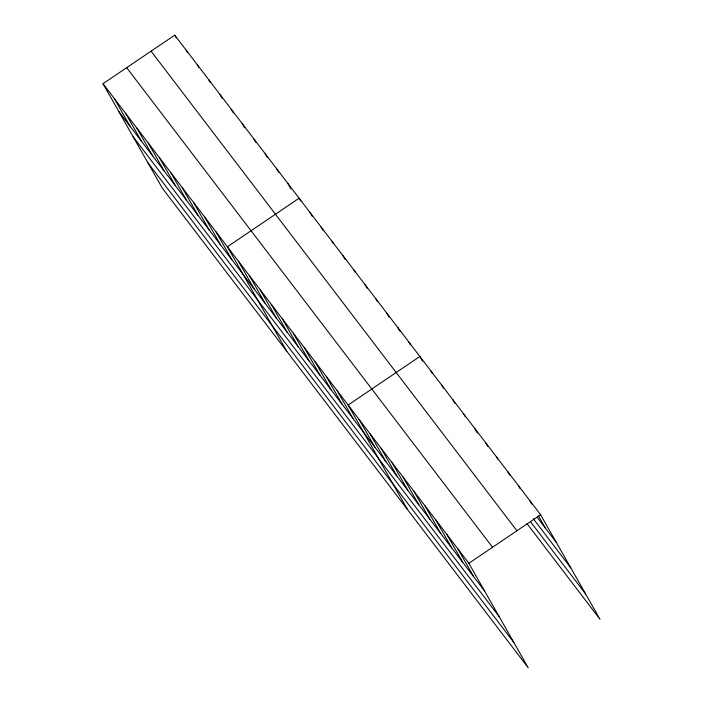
<?xml version="1.0" encoding="UTF-8"?>
<svg xmlns="http://www.w3.org/2000/svg" width="703" height="703" viewBox="0 0 703 703"><rect width="100%" height="100%" fill="white"/><g stroke="black" fill="none" stroke-linecap="round" stroke-linejoin="round"><path stroke-width="1.05" d="M102.998 83.71L468.866 563.305L528.261 667.85L162.393 188.255L102.998 83.71L174.739 35.15L540.607 514.745L600.002 619.29L527.039 523.656M468.866 563.305L540.607 514.745M537.022 517.127L556.389 542.523M533.331 518.761L570.783 567.857M530.73 522.013L585.608 593.956M151.066 51.178L516.933 530.765M126.672 67.681L492.539 547.277M118.781 111.487L484.648 591.082M133.175 136.821L499.042 616.417M147.999 162.92L513.867 642.516M529.631 500.351L531.74 504.06M538.577 516.099L545.414 528.129M518.656 485.966L520.238 488.743M507.68 471.581L509.789 475.281M496.705 457.187L497.759 459.041M485.729 442.802L487.829 446.51M474.753 428.417L477.381 433.048M463.778 414.032L465.351 416.809M452.802 399.638L454.903 403.346M441.827 385.253L443.4 388.03M430.851 370.868L432.424 373.644M422.503 361.105L419.876 356.474L348.134 405.033L407.52 509.587M408.9 342.089L410.473 344.865M397.924 327.703L400.025 331.403M386.94 313.31L389.049 317.018M375.964 298.924L377.546 301.701M364.989 284.539L367.098 288.239M354.013 270.154L355.068 271.999M343.038 255.76L345.147 259.469M332.062 241.375L333.117 243.229M321.086 226.99L323.195 230.689M310.111 212.596L312.22 216.304M300.717 200.988L299.135 198.211L227.394 246.771L286.789 351.315M287.826 183.386L290.98 188.94M276.516 168.562L278.625 172.27M265.207 153.737L267.316 157.446M253.897 138.913L256.006 142.621M242.597 124.088L244.697 127.797M231.287 109.273L233.387 112.972M219.977 94.448L222.078 98.148M208.668 79.624L210.241 82.4M197.358 64.799L198.931 67.576M186.049 49.975L187.631 52.751M174.739 35.15L176.321 37.927M457.89 548.911L473.673 576.688M446.915 534.526L462.697 562.303M435.939 520.141L451.721 547.918M424.964 505.747L440.746 533.524M413.988 491.362L429.77 519.139M403.012 476.977L418.795 504.754M392.037 462.592L407.819 490.36M381.061 448.198L396.835 475.975M370.086 433.813L385.859 461.59M359.11 419.427L374.884 447.205M337.159 390.648L352.932 418.426M326.183 376.263L341.957 404.04M315.199 361.869L330.981 389.647M304.223 347.484L320.006 375.261M293.248 333.099L309.03 360.876M282.272 318.714L298.054 346.482M271.296 304.32L287.079 332.097M260.321 289.935L276.103 317.712M249.345 275.55L265.128 303.327M238.37 261.156L254.152 288.933M216.085 231.946L231.867 259.723M204.775 217.122L220.557 244.899M193.466 202.297L209.248 230.074M182.156 187.473L197.938 215.25M170.855 172.648L186.629 200.425M159.546 157.832L175.319 185.61M148.236 143.008L164.01 170.785M136.927 128.183L152.7 155.961M125.617 113.359L141.4 141.136M114.308 98.534L130.09 126.312"/></g></svg>
